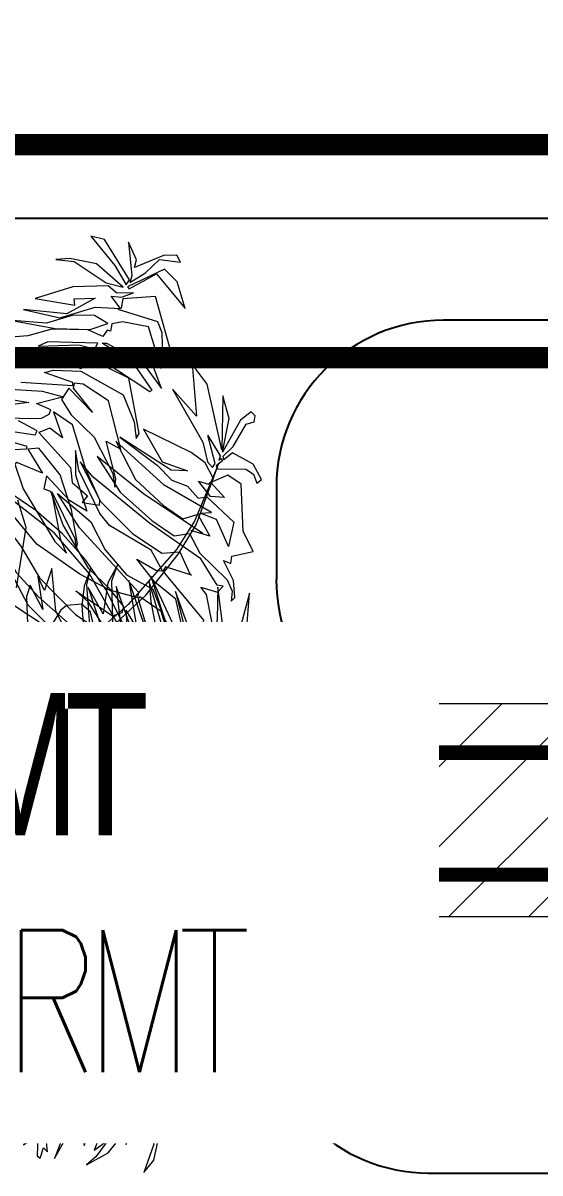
# Model space of a CAD drawing. Header units: millimetres. Extents: x 148480 to 578986, y 39883 to 155062.
# Drawn here: x 243588 to 244314, y 100993 to 102611 of the extents above; entities that cross this region are included whole.
import ezdxf

# ---------------------------------------------------------------- set-up
doc = ezdxf.new("R2010")
doc.units = ezdxf.units.MM
doc.linetypes.add('CENTER', pattern=[2, 1.25, -0.25, 0.25, -0.25])
doc.linetypes.add('HIDDEN', pattern=[0.375, 0.25, -0.125])
doc.layers.add('CB-AC CABLE TRAY', color=213, linetype='Continuous', lineweight=15)
for name, color, linetype in [('CEN', 252, 'CENTER'), ('CET color Black or White', 7, 'Continuous'), ('Flooring', 44, 'Continuous'), ('I - MODULAR', 44, 'Continuous'), ('Layer2', 4, 'Continuous'), ('Layer4', 6, 'Continuous'), ('M HVAC DRAIN PIPE', 30, 'Continuous'), ('M-HVAC VRV PIPE', 4, 'Continuous'), ('M-HVAC-SUPPLY AIR DUCT', 4, 'Continuous'), ('M-HVAC-TEXT', 7, 'Continuous')]:
    doc.layers.add(name, color=color, linetype=linetype)
doc.styles.add('ROMAND', font='romand__.ttf')
doc.styles.add('romans', font='stylu.ttf', dxfattribs={"height": 125})
doc.dimstyles.new('Vayucon', dxfattribs={"dimtxt": 200, "dimasz": 150, "dimexe": 0, "dimexo": 0, "dimgap": 9e-05, "dimtad": 1, "dimdec": 0, "dimrnd": 5, "dimzin": 0, "dimdsep": 46, "dimtxsty": 'ROMAND', "dimcen": 90, "dimclrd": 42, "dimclre": 8, "dimclrt": 7, "dimadec": 0, "dimazin": 0, "dimtfac": 1, "dimtdec": 0, "dimtofl": 0, "dimtmove": 1, "dimatfit": 0, "dimfxl": 1, "dimtolj": 1, "dimtzin": 0, "dimarcsym": 0})

# ---------------------------------------------------------------- blocks, each defined once
blk = doc.blocks.new('GFC1')
at = {"layer": 'CEN', "color": 8, "linetype": 'HIDDEN', "lineweight": 0, "ltscale": 1500}
for p, q in [((315672.7, 103425.7), (321400.9, 103425.7)), ((315672.7, 103125.7), (321400.9, 103125.7))]:
    blk.add_line(p, q, dxfattribs=at)
at = {"layer": 'CET color Black or White', "color": 8, "linetype": 'Continuous', "lineweight": 18}
for points in [[(316116.5, 102569.1), (316291.4, 102696.9), (316393.3, 102792.4), (316438.6, 102850), (316463.4, 102890.6), (316495.6, 102977.6), (316461.3, 102896), (316436, 102856.1), (316368.1, 102778.7), (316279.2, 102699.9), (316135.7, 102592.8)], [(316204.9, 102175.5), (316282.4, 102154.4), (316334.7, 102146), (316389.1, 102101.9), (316342.5, 102145.3), (316433, 102140.8), (316433, 102140.8), (316368.6, 102146.1), (316333, 102153.5), (316284.1, 102194.6), (315821.5, 102515.8)], [(316129.9, 102661.1), (316238.8, 102663.9), (316234.3, 102622.6), (316243.6, 102574.4), (316235.5, 102524.8), (316269, 102522.1), (316267.1, 102506), (316272.5, 102490.7), (316273.1, 102503.3), (316282.4, 102521.6), (316282.4, 102521.6), (316290.1, 102550.5), (316295.3, 102574), (316292.7, 102631), (316266.1, 102681.9), (316262.2, 102681.4), (316262.8, 102687.4), (316239.7, 102716.4), (316087.9, 102796.4)], [(316217.6, 103129.6), (316235.6, 103125), (316302, 103124.1), (316302.1, 103110.2), (316276.1, 103120.1), (316202.3, 103113.7)], [(316198.7, 103067.9), (316228.5, 103063), (316130.4, 103050.6)], [(316211.1, 102802.1), (316224.6, 102887), (316213.1, 102925.5)], [(316161.9, 102994.5), (316225.2, 102997.6), (316226.1, 103000.9), (316195.3, 103009.7)], [(316162, 103028.4), (316237.4, 103017.4), (316240, 103023.1), (316213.7, 103037.2)], [(316185, 103041.4), (316245.5, 103040.3), (316257.1, 103046.3), (316259.3, 103052.3), (316239.1, 103061.4), (316275.6, 103070.6), (316247.6, 103078.2), (316194.1, 103081.8)], [(316217, 103091.6), (316290.4, 103086.7), (316290.5, 103091.2), (316250.4, 103104.9), (316262.9, 103108.3), (316301.6, 103106.9), (316361, 103073.6), (316376.6, 103035.8), (316379.4, 103012.4), (316383.4, 103019.1), (316369.1, 103097), (316314.7, 103123.9), (316329.6, 103123.7), (316398.5, 103078.1), (316401.6, 103080.2), (316375.4, 103118.2), (316331.5, 103146.4), (316337.4, 103146.3), (316388.1, 103118.9), (316414.9, 103082.5), (316414.9, 103082.5), (316399.4, 103124.4), (316414.3, 103111.1), (316396.4, 103169.5), (316359.9, 103176.5), (316345.2, 103173.6), (316343.2, 103163), (316338.4, 103164.8), (316332.3, 103155.7), (316311.4, 103165.1), (316260.9, 103166), (316226.9, 103156.6), (316185.3, 103153.3)], [(316219.1, 102270.7), (316258.3, 102301.3), (316293.4, 102336.5), (316323.8, 102375.8), (316349.1, 102418.6), (316368.7, 102464.3), (316382.5, 102512), (316382.5, 102512), (316390.3, 102561.2), (316391.7, 102610.9), (316387, 102660.3), (316376.1, 102708.8), (316359.2, 102755.5), (316336.5, 102799.9), (316308.5, 102840.9), (316275.6, 102878.2), (316238.3, 102911), (316197.1, 102938.9)], [(316220, 102280.1), (316277.7, 102329.8), (316324.5, 102389.9), (316358.8, 102458), (316379, 102531.3), (316379, 102531.3), (316384.7, 102607.4), (316375.3, 102683.1), (316351.4, 102755.4), (316313.8, 102821.7), (316264.1, 102879.4), (316204, 102926.3)], [(316143.8, 102608.5), (316363.5, 102619.6), (316363.5, 102619.6), (316188.7, 102620.6)], [(316180.1, 102403.2), (316234.9, 102438.5), (316253.7, 102440.3), (316226.9, 102448.1), (316206.6, 102444.2)], [(316183.6, 101999), (316231.5, 102081.8), (316268.9, 102111.1), (316234.4, 102057.3), (316231.1, 102044), (316251.9, 102070.8), (316241.6, 102034.9), (316221, 102018.8), (316240.9, 102029.8), (316240, 102003.2), (316244.5, 102000.2), (316249, 102014.7), (316254.5, 102009), (316252.9, 102027.6), (316257.1, 102038.7), (316286.1, 102054.6), (316281.5, 102043.3), (316281.5, 102043.3), (316264.5, 101999.3), (316290.8, 102046.5), (316300.4, 102050.7), (316306.1, 102017.8), (316322.2, 102060.2), (316333.3, 102065), (316349.8, 102086.1), (316320.1, 102011.4), (316338.3, 102024.4), (316355.7, 102060.3), (316350.4, 102039.3), (316322.5, 102001.7), (316309.6, 101990.7), (316340.1, 102007.6), (316368.3, 102043.1), (316364.9, 102019.2), (316393.6, 102056.5), (316394.9, 102038.5), (316397.4, 102043.2), (316404.1, 102019.6), (316390.1, 101979.8), (316404.1, 101997), (316412.9, 102038.1), (316433.6, 102061.7), (316436.8, 102059.3), (316436.8, 102059.3), (316458.6, 102041.6), (316457.5, 102050.6), (316446.6, 102064.7), (316456.2, 102070.9), (316482.1, 102109.1), (316494.7, 102109), (316500, 102082.5), (316479.2, 102032.5), (316496.5, 102061.2), (316513.6, 102110.8), (316522.9, 102113.7), (316542.9, 102095.2), (316537.9, 102086.7), (316546.6, 102046.9), (316560.1, 102071.6), (316551.6, 102099.9), (316533.5, 102122.4), (316505.1, 102133.5), (316571.3, 102171.3), (316602.2, 102197.4), (316606.3, 102204.2), (316606.3, 102204.2), (316545.2, 102188.6), (316562.6, 102214.7), (316570.8, 102244.2), (316553, 102212.1), (316502, 102157.8), (316493.7, 102137.3), (316497.9, 102136.4), (316519.5, 102154.6), (316503, 102132.1), (316517.1, 102119.1), (316505.1, 102120.5), (316496, 102134), (316491.6, 102132.7), (316493, 102121.6), (316480.3, 102122.7), (316478.6, 102136), (316473.5, 102135), (316470.4, 102123.6), (316465.3, 102124), (316462, 102137.6), (316448.7, 102123.6), (316442.6, 102123.1), (316444, 102138.6), (316440.8, 102139.8), (316425.5, 102121), (316424.8, 102138), (316441.1, 102146.1), (316443.1, 102139.5), (316453.9, 102134.9), (316455.8, 102145.7), (316466.1, 102145.4), (316462.9, 102136.6), (316466.7, 102136.6), (316468.9, 102145.3), (316474.8, 102145.2), (316476.4, 102136.7), (316500.9, 102162.1), (316512.5, 102207.5), (316507.9, 102261.3), (316491.9, 102187.7), (316482.9, 102167.2), (316474.3, 102166.5), (316491.8, 102212.8), (316491.2, 102261.7), (316486.3, 102289.6), (316485.1, 102232.3), (316469, 102198.6), (316471.7, 102166.4), (316459.1, 102164.6), (316477.4, 102284.7), (316434.9, 102160.2), (316445.7, 102214.4), (316453.3, 102223.4), (316446.2, 102221), (316451.5, 102296.4), (316433, 102215.3), (316423.4, 102210.9), (316428.9, 102259.5), (316430.1, 102259.7), (316445.4, 102274.7), (316429.2, 102262), (316432.6, 102291.3), (316465.4, 102364.5), (316434.7, 102309.4), (316419.1, 102257.8), (316401.8, 102253), (316423.2, 102300.8), (316439.3, 102319.7), (316411.9, 102292.2), (316394.9, 102300.8), (316405.9, 102307.7), (316391.2, 102307.3), (316388.9, 102313.3), (316388.9, 102313.3), (316384.1, 102326.2), (316383.2, 102306), (316354.7, 102314.4), (316329, 102312.3), (316343.4, 102335.3), (316367.5, 102339.7), (316356.2, 102344.4), (316350.6, 102344.7), (316362.4, 102362.6), (316336.5, 102345.4), (316342.9, 102355.4), (316332.1, 102345.6), (316319.8, 102346.3), (316319.6, 102348.4), (316306, 102342.6), (316312.7, 102359.7), (316294.3, 102345.3), (316288.3, 102335), (316265.4, 102325.2), (316243.3, 102288.7), (316246, 102327.6), (316281.5, 102351.1), (316327.3, 102371.3), (316318, 102376.7), (316287, 102383.7), (316304.7, 102393.2), (316315.1, 102392.1), (316318, 102395.8), (316289.6, 102408.3), (316226.8, 102404.3), (316195.5, 102381.8)], [(316191.4, 102284.5), (316239.5, 102321.2), (316251.3, 102311.6), (316238.4, 102326.1), (316227.9, 102330.3), (316235.9, 102337.5), (316221.4, 102354.8), (316176.3, 102354.5)], [(316202.7, 102346.6), (316225.6, 102339.8), (316210.8, 102330.1)], [(316214.7, 102287.3), (316248.8, 102283.2), (316231.4, 102267.2), (316223.2, 102267.5), (316192.2, 102247.4)], [(316204.8, 102190.3), (316234.5, 102223.8), (316247.1, 102225.6), (316218.7, 102202.9)], [(316212.2, 102178.4), (316268, 102232.8), (316292, 102240.3), (316292, 102240.3), (316281.4, 102239.6), (316289.8, 102244), (316279.7, 102254.7), (316279.7, 102254.7), (316274.4, 102260.3), (316247.6, 102266.8), (316257.7, 102280.6), (316278.6, 102278), (316263.1, 102287.8), (316268.1, 102294.7), (316259.4, 102289.6), (316218.2, 102292.1)]]:
    blk.add_lwpolyline(points, dxfattribs=at)
for points in [[(316370.1, 103235.2), (316335, 103292), (316315.7, 103296.7), (316349.5, 103255.5), (316365.4, 103228.2), (316370.1, 103235.2)], [(316441.6, 103260.3), (316436.3, 103270), (316417.9, 103269.8), (316376.9, 103252.9), (316379.6, 103263.4), (316368.7, 103288.5), (316373.1, 103240.9), (316370.6, 103231.8), (316392.4, 103245.4), (316412, 103264.2), (316441.6, 103260.3)], [(316361, 103225), (316323.3, 103257.9), (316286, 103265.5), (316266.6, 103264), (316292.3, 103261.3), (316337.1, 103231.3), (316361, 103225)], [(316448.1, 103194.9), (316436.8, 103232.6), (316419.2, 103250.2), (316367.1, 103225.3), (316369.6, 103222.9), (316407.8, 103243.9), (316448.1, 103194.9)], [(316375.7, 103216.9), (316351.9, 103216.8), (316339.8, 103227.1), (316290.2, 103225.5), (316237.2, 103209), (316293, 103199.7), (316292.1, 103208.6), (316321.6, 103209.5), (316281.8, 103187.5), (316221.1, 103193.6), (316272.1, 103182.1), (316321.8, 103197), (316357.4, 103195.2), (316344.3, 103212.6), (316358.6, 103211), (316375.7, 103216.9)], [(316432.7, 103118.2), (316406.4, 103211.7), (316360.7, 103208.6), (316358.3, 103195.4), (316353.5, 103194.1), (316409.1, 103176.9), (316415.4, 103161.2), (316416.3, 103127.3), (316432.7, 103118.2)], [(316339.6, 103174.1), (316320.5, 103185.2), (316290.8, 103185.5), (316253.1, 103174.2), (316204.9, 103178.1), (316265.6, 103166.7), (316314.4, 103165.5), (316339.6, 103174.1)], [(316325.6, 103146.5), (316255.3, 103148.2), (316241.5, 103142), (316298.6, 103144), (316321.3, 103138.1), (316325.6, 103146.5)], [(316555.3, 102954.5), (316543.8, 102976.2), (316514.8, 102992), (316502.6, 102982.2), (316501.6, 102987.2), (316515.4, 103001.1), (316534.1, 103032.3), (316545.2, 103035.7), (316546.5, 103044.3), (316540.8, 103049.7), (316525.7, 103037.9), (316500.4, 102992.9), (316510, 103040.2), (316501.3, 103072.4), (316499.7, 102996.3), (316479, 103088.6), (316458, 103116.6), (316464.1, 103043.8), (316430.3, 103081.8), (316473, 103007.2), (316479.7, 102979.2), (316486.4, 102971.6), (316490.4, 102977), (316479.9, 103016.3), (316497.2, 102987.8), (316495.4, 102981.1), (316498.3, 102984), (316500.8, 102980.8), (316491.9, 102973.8), (316493.7, 102969.7), (316533.4, 102969.3), (316544.4, 102961.9), (316548.9, 102949.2), (316555.3, 102954.5)], [(316349.2, 102943.9), (316350.5, 102955.3), (316337, 103008.4), (316357.7, 102997.2), (316340.3, 103065.1), (316305, 103088.6), (316292.2, 103090.2), (316290.9, 103083.1), (316317.9, 103048.8), (316284.5, 103083), (316274.3, 103067), (316288.1, 103045.4), (316320.2, 103014.1), (316346.5, 102963.1), (316349.2, 102943.9)], [(316327.6, 102918.3), (316328.1, 102925.4), (316308.6, 102969.2), (316289.8, 103031.6), (316262.9, 103049.7), (316275.8, 103013), (316258.1, 103026.6), (316242.6, 103020.6), (316286.8, 102971.6), (316289.2, 102950.1), (316310.9, 102931.8), (316303.3, 102922), (316327.6, 102918.3)], [(316543.9, 102853.3), (316529.8, 102882), (316526.7, 102948), (316508, 102960.5), (316484.4, 102950.3), (316503.2, 102929.1), (316483.8, 102930.4), (316466.8, 102952.4), (316480.7, 102948.1), (316488, 102955.3), (316476.2, 102978.1), (316456.4, 102992.5), (316389.7, 103025.4), (316415.9, 102979.3), (316451.5, 102966.9), (316428.5, 102967.8), (316356.2, 103013.9), (316408.6, 102974.7), (316429.5, 102953.8), (316451.3, 102945), (316466.6, 102928.5), (316478.5, 102930.2), (316516.5, 102894.7), (316509, 102860.5), (316492.4, 102898.2), (316469, 102907.4), (316485.1, 102908), (316418.6, 102946.6), (316350.8, 103008.6), (316378.3, 102954.7), (316417.6, 102917.8), (316444.7, 102899.3), (316469.8, 102906.8), (316466.7, 102903.6), (316482.7, 102874.8), (316456, 102882.6), (316472.9, 102878.8), (316389.8, 102934.4), (316324.7, 102987), (316356.7, 102936.9), (316401.5, 102896.7), (316432.6, 102875.5), (316454, 102878.6), (316468.8, 102851.1), (316507.4, 102813.4), (316514.3, 102797.3), (316512.7, 102783.3), (316518, 102788.8), (316516.1, 102812.6), (316501.9, 102840.5), (316512.4, 102836.3), (316513.6, 102846.5), (316543.9, 102853.3)], [(316295.1, 102856.8), (316296.9, 102864), (316288.3, 102911.9), (316272.5, 102961), (316242.3, 102998.8), (316227.1, 102997.3), (316247.7, 102963.6), (316211.7, 102978.5), (316208.9, 102975.9), (316220.6, 102941.4), (316265.2, 102867.3), (316281.3, 102850.8), (316273.3, 102869.6), (316260.9, 102937.3), (316293.3, 102871.5), (316295.1, 102856.8)], [(316441.4, 102631.1), (316445.7, 102668.7), (316431.5, 102714), (316453.4, 102705.2), (316434.8, 102786.1), (316405.5, 102810.1), (316380, 102842.7), (316406.9, 102826.9), (316416.3, 102826.2), (316400.5, 102855.2), (316342, 102889.9), (316328.3, 102906.9), (316298.5, 102967.6), (316294, 102995.3), (316294.2, 102961.2), (316310.1, 102909.8), (316285.5, 102925.2), (316253.2, 102959.9), (316249.6, 102941.6), (316259.1, 102938.2), (316276.7, 102889.7), (316311.8, 102830), (316344.4, 102798.2), (316381.5, 102788.6), (316382.8, 102795.6), (316299.6, 102886.5), (316268.7, 102934.8), (316315.7, 102895.2), (316335.9, 102855.4), (316365.7, 102820.5), (316402.9, 102800.3), (316420, 102756.2), (316435.6, 102731.5), (316426.3, 102730.7), (316414.4, 102769), (316384.6, 102789.5), (316381.9, 102786.8), (316394, 102747.1), (316404.4, 102728.7), (316396.5, 102728), (316407.2, 102723.7), (316428.7, 102685.7), (316441.4, 102631.1)], [(316501.4, 102804.3), (316493, 102806.1), (316470.3, 102842.8), (316398.2, 102893.1), (316319, 102958), (316300.7, 102979.5), (316329, 102923.5), (316374.1, 102878.4), (316415.5, 102850.8), (316440.7, 102853), (316454.7, 102822), (316456.9, 102820), (316420.4, 102831.5), (316416.9, 102825.5), (316474, 102756.9), (316466.9, 102718.1), (316476, 102721.3), (316485.5, 102754.8), (316478.3, 102792.8), (316470.2, 102803.1), (316493.8, 102796.3), (316501.4, 102804.3)], [(316362.1, 102775.7), (316344.8, 102797.4), (316300.3, 102821.2), (316239.6, 102863.6), (316201.2, 102910), (316195.1, 102933.6), (316196.5, 102903.3), (316201.8, 102891.2), (316182, 102906.1), (316217.1, 102860.7), (316243.6, 102816.2), (316294.3, 102764), (316331.7, 102740), (316335.9, 102745.1), (316312, 102782.5), (316294.4, 102797.9), (316346.2, 102762.8), (316359.6, 102767.6), (316362.1, 102775.7)], [(316293, 102708.6), (316265.3, 102739), (316190.6, 102788.6), (316132.8, 102841.4), (316120.3, 102860.3), (316132.5, 102832.2), (316150.3, 102805.8), (316186.8, 102767.3), (316169.6, 102771.2), (316122.1, 102796.2), (316098.2, 102818.1), (316113.9, 102862.2), (316138.1, 102890.2), (316108.3, 102875.8), (316093.8, 102840.3), (316092.8, 102823.1), (316089.6, 102825.9), (316087.4, 102808.1), (316101, 102790.7), (316171.2, 102759.1), (316189.1, 102763), (316248.6, 102715.7), (316288.7, 102703.1), (316293, 102708.6)], [(316381.8, 102549), (316363.8, 102638.8), (316342.6, 102692), (316314.8, 102725.3), (316241.8, 102789.7), (316211.6, 102822.6), (316177.1, 102884.5), (316180.2, 102866.3), (316226.9, 102778.3), (316267.7, 102737.7), (316314, 102721), (316349.8, 102620.5), (316375, 102534), (316381.8, 102549)], [(316348.6, 102621.3), (316338, 102661.6), (316317.2, 102711.6), (316310.1, 102806.6), (316315.5, 102830.1), (316306.2, 102804.3), (316302.7, 102777.2), (316307.5, 102714.3), (316320.5, 102662.6), (316266.6, 102769.2), (316260.7, 102829.5), (316250.5, 102798.4), (316240.9, 102818.1), (316248.3, 102771.9), (316230.5, 102806), (316225.1, 102790.1), (316227.8, 102712.5), (316244.7, 102658.6), (316274.1, 102619.1), (316279.8, 102621.7), (316241.8, 102710.5), (316250.4, 102754.5), (316257.3, 102720), (316285.3, 102630.7), (316293.7, 102618), (316304.3, 102624.6), (316289.5, 102682), (316307.5, 102639.9), (316323.2, 102620.2), (316328.5, 102622.2), (316321.7, 102658.5), (316345.1, 102619.4), (316348.6, 102621.3)], [(316382.9, 102619.4), (316378.6, 102663.2), (316346.9, 102740.4), (316345.2, 102811.8), (316353.1, 102833.9), (316339.5, 102809.2), (316332.8, 102765.6), (316311.9, 102802.8), (316331.9, 102741.1), (316340.9, 102666.8), (316367.3, 102620.4), (316360.4, 102669.4), (316365.2, 102651.7), (316382.9, 102619.4)], [(316427.2, 102626.9), (316423, 102658.2), (316369.1, 102812.3), (316383.6, 102724.8), (316408.3, 102649.2), (316427.2, 102626.9)], [(316444.6, 102625.4), (316440.4, 102664.1), (316397.4, 102811.2), (316399.7, 102782.3), (316424.6, 102655), (316444.6, 102625.4)], [(316499.2, 102566.9), (316496.3, 102603.8), (316475.1, 102631), (316473.6, 102625.5), (316461.5, 102628.5), (316461, 102668.8), (316448.9, 102712.8), (316400.1, 102818.8), (316431, 102721.6), (316444.2, 102693.4), (316450.7, 102655.1), (316460.5, 102627.9), (316456.9, 102625.7), (316463.1, 102588.6), (316476.3, 102548.2), (316462.3, 102512.6), (316456, 102515.3), (316464, 102549.1), (316460.1, 102592.9), (316446.1, 102627.1), (316440.8, 102623.5), (316443.2, 102583.8), (316440.6, 102595.4), (316427.7, 102624.2), (316424.6, 102592.3), (316430.5, 102563.5), (316419.7, 102583.9), (316410.1, 102622.3), (316405.2, 102583.8), (316420.9, 102497.2), (316429, 102477.2), (316426.4, 102492.4), (316433.6, 102518.4), (316430.7, 102463), (316445.7, 102516.1), (316449.2, 102487.3), (316454.3, 102508.3), (316472, 102492.2), (316479.8, 102504.9), (316499.2, 102566.9)], [(316254.1, 102620.3), (316243.1, 102662.5), (316217.8, 102698.7), (316207.9, 102748.4), (316181, 102800.2), (316178.4, 102773.4), (316194.6, 102714), (316227.4, 102638.6), (316249, 102618.6), (316254.1, 102620.3)], [(316411.6, 102623.9), (316404, 102655.9), (316351.2, 102804.2), (316358.4, 102741.6), (316387.9, 102648.8), (316411.6, 102623.9)], [(316479.2, 102673.9), (316434.4, 102796.8), (316467.5, 102664.2), (316471.9, 102636.7), (316479.2, 102673.9)], [(316501.7, 102678.5), (316500.2, 102755.8), (316494.2, 102802.9), (316493.3, 102758.5), (316482.5, 102668.8), (316489.8, 102638.1), (316501.7, 102678.5)], [(316559.6, 102605.4), (316515, 102641.8), (316524.8, 102644.9), (316557.8, 102671.2), (316536.8, 102675.8), (316540.1, 102666.2), (316508, 102647.5), (316503.3, 102651.3), (316534.4, 102740.1), (316538.5, 102794.6), (316496.2, 102637.8), (316554.4, 102589.4), (316563.6, 102561.7), (316559.6, 102605.4)], [(316320.5, 102743), (316315.3, 102768.6), (316302.6, 102779.1), (316281.2, 102777.3), (316273.3, 102770.9), (316253.6, 102739.2), (316256.9, 102719.2), (316271.2, 102708.8), (316291.5, 102710.5), (316299.4, 102715.2), (316320.5, 102743)], [(316224.9, 102568.7), (316224.1, 102612), (316215.8, 102657.6), (316191.8, 102688.7), (316172.5, 102726.9), (316132.5, 102771.1), (316168.1, 102688.9), (316222.4, 102615.2), (316219.3, 102617.9), (316214, 102603.5), (316201.7, 102614.8), (316186.5, 102645.8), (316157.8, 102659.2), (316102.3, 102674.7), (316124.2, 102657.8), (316198.7, 102616.5), (316178.7, 102590.1), (316170.4, 102554.6), (316119, 102518.1), (316165.4, 102500.9), (316161.8, 102479.2), (316164.8, 102486), (316202, 102523.1), (316224.9, 102568.7)], [(316270.6, 102533.7), (316275.2, 102566.5), (316260.5, 102681.2), (316215.7, 102695.4), (316174, 102721.3), (316117.1, 102766.4), (316155.4, 102722.3), (316192.3, 102700.2), (316158.2, 102710.2), (316130.6, 102731.1), (316158, 102682.4), (316145.4, 102688.8), (316116.1, 102724.1), (316127, 102674.3), (316214.3, 102686.5), (316244.4, 102666.8), (316247.3, 102667), (316261, 102620.1), (316270.6, 102533.7)], [(316415.7, 102601.3), (316419.3, 102622.6), (316402.4, 102663.7), (316390.4, 102728.7), (316365, 102770.9), (316366.8, 102716.1), (316335.9, 102743.6), (316354.3, 102693.3), (316383, 102653.7), (316375.9, 102641.2), (316398.4, 102624.1), (316415.7, 102601.3)], [(316254.4, 102687.9), (316250.2, 102698.4), (316239.1, 102710.7), (316222.3, 102715.4), (316209.3, 102702.7), (316206.3, 102694.7), (316210.2, 102682.6), (316224.6, 102668.7), (316238.5, 102665.7), (316251.9, 102679.2), (316254.4, 102687.9)], [(316347.3, 102682.9), (316351.1, 102703.9), (316340.2, 102714.5), (316324.8, 102716.7), (316313.1, 102713.3), (316308.3, 102707), (316308.4, 102688), (316318, 102680.8), (316333, 102679.3), (316347.3, 102682.9)], [(316363.3, 102544.2), (316353.3, 102546.1), (316321, 102656), (316295.8, 102705.6), (316289.3, 102702.9), (316297.7, 102647.1), (316340.9, 102549.5), (316359.7, 102533.5), (316363.3, 102544.2)], [(316319, 102629.2), (316319.4, 102645.3), (316306.6, 102661.5), (316273.9, 102664.4), (316265, 102661.9), (316252.2, 102645.8), (316252.2, 102629.7), (316264.9, 102613.5), (316271.9, 102610), (316299.3, 102609.9), (316306.4, 102613.2), (316319, 102629.2)], [(316376.9, 102627.3), (316376.3, 102638.6), (316369.9, 102653.7), (316355.1, 102663.4), (316339.1, 102655.9), (316333.6, 102649.2), (316333.4, 102636.8), (316342.6, 102618.6), (316354.9, 102611.4), (316371.7, 102619.7), (316376.9, 102627.3)], [(316522.1, 102498.4), (316527.8, 102531.1), (316525.5, 102593.5), (316492, 102637), (316489.9, 102633.7), (316523.3, 102561.3), (316522.1, 102498.4)], [(316241.1, 102449.2), (316239.9, 102468.9), (316260.2, 102612.4), (316255.1, 102616.8), (316255.1, 102605.2), (316234.5, 102576.3), (316234.1, 102476.7), (316241.1, 102449.2)], [(316268.4, 102477.6), (316279.7, 102533.9), (316284.2, 102583.1), (316273.5, 102616.9), (316266.6, 102578.4), (316255.6, 102444.7), (316268.4, 102477.6)], [(316317.3, 102478.7), (316329.8, 102615.7), (316329.8, 102615.7), (316310.7, 102582.1), (316297.9, 102619.6), (316295.7, 102574.2), (316300.4, 102486.8), (316307.7, 102447.8), (316317.3, 102478.7)], [(316347.5, 102480), (316359.4, 102540.7), (316355.3, 102603.8), (316345.6, 102616.6), (316341.2, 102583.4), (316344.1, 102540.9), (316335.5, 102454.1), (316347.5, 102480)], [(316379.8, 102535.1), (316378.1, 102600.3), (316368, 102619.9), (316362.2, 102579.9), (316359.4, 102481.2), (316363.3, 102467.7), (316379.8, 102535.1)], [(316400.7, 102491.5), (316411.5, 102536), (316401.3, 102600.5), (316381.8, 102618.4), (316396.9, 102522.8), (316385.8, 102464.8), (316400.7, 102491.5)], [(316271.5, 102581.5), (316270.1, 102596.5), (316258.4, 102606.9), (316245.1, 102606.4), (316235.3, 102592.5), (316238.6, 102582.4), (316248.5, 102573.4), (316259.1, 102571.5), (316271.5, 102581.5)], [(316259.9, 102532.4), (316259.1, 102555.5), (316243.8, 102567.6), (316227.8, 102565.2), (316206.2, 102538.5), (316205.1, 102516.2), (316222.6, 102504.2), (316244.1, 102511.7), (316259.9, 102532.4)], [(316354, 102515.6), (316345.7, 102529), (316328.5, 102532.3), (316316.4, 102528.6), (316311.7, 102522.2), (316311.8, 102503.3), (316321.3, 102496.1), (316336.4, 102494.5), (316348.1, 102497.5), (316354, 102515.6)], [(316303.9, 102476.1), (316301.2, 102490.6), (316286, 102501.8), (316248.3, 102496.3), (316237.4, 102477.4), (316240.4, 102463.5), (316263.8, 102450.2), (316292.5, 102456.9), (316303.9, 102476.1)], [(316323.8, 102155.3), (316278.6, 102191.3), (316136.6, 102288.8), (315857, 102457.8), (315982.2, 102334.4), (316050.1, 102277), (316106, 102237.5), (316177, 102198.6), (316247.9, 102171.5), (316323.8, 102155.3)], [(316277.3, 102429.1), (316273.8, 102439.2), (316262.9, 102447.4), (316249.3, 102449.3), (316238.7, 102436.6), (316242.4, 102423.7), (316252.8, 102415.4), (316263.2, 102413.1), (316269.3, 102416.3), (316277.3, 102429.1)], [(316282.6, 102393.8), (316264.1, 102392.7), (316252.7, 102396.3), (316208.2, 102379.9), (316191, 102330.3), (316194.9, 102315.3), (316230, 102362.6), (316238.1, 102366.5), (316244.3, 102378), (316242.3, 102368.5), (316282.6, 102393.8)], [(316256.9, 102342.5), (316257.7, 102358.7), (316243.5, 102374.9), (316196.7, 102375.4), (316182.6, 102360.7), (316182.7, 102343.2), (316204.6, 102323.5), (316235.1, 102323.4), (316243.4, 102327.2), (316256.9, 102342.5)], [(316313.7, 102329.8), (316300, 102327.3), (316289.8, 102300.5), (316300.1, 102304.4), (316313.7, 102329.8)], [(316372, 102289.6), (316346.2, 102289.2), (316329.7, 102267.5), (316332.5, 102246), (316362.8, 102269.7), (316372, 102289.6)], [(316385.9, 102247.3), (316387.3, 102274.9), (316369.8, 102260.3), (316359.8, 102233.5), (316385.9, 102247.3)], [(316289.6, 102171), (316289.2, 102188.9), (316284, 102190.9), (316286.9, 102232.6), (316294.4, 102242.3), (316297.4, 102257.7), (316266.5, 102208.2), (316280.6, 102196), (316270.1, 102186.2), (316271, 102178), (316288.6, 102185.6), (316271.6, 102173), (316272.9, 102161.5), (316269, 102160.5), (316267.2, 102170.6), (316256, 102141.3), (316278.1, 102166.9), (316289.6, 102171)], [(316402.4, 102192.8), (316412.2, 102231.1), (316400.1, 102211.9), (316395.3, 102186.6), (316402.4, 102192.8)], [(316299.9, 102217.1), (316280.9, 102220), (316235.8, 102197.6), (316222, 102165.8), (316264.8, 102202.3), (316299.9, 102217.1)], [(316309.9, 102222.1), (316276.7, 102201.1), (316237.8, 102166.3), (316230.4, 102154.9), (316273.2, 102182.7), (316309.9, 102222.1)], [(316370.7, 102222.5), (316354.2, 102208), (316347.2, 102156.4), (316351.9, 102175.6), (316360.4, 102186.7), (316370.7, 102222.5)], [(316239.4, 102188.6), (316233.1, 102205.3), (316225.5, 102202.1), (316222.4, 102179.6), (316217.2, 102178.2), (316219.7, 102172.3), (316216.3, 102164.8), (316239.4, 102188.6)], [(316306.1, 102190.2), (316272, 102177.3), (316242.1, 102155.3), (316239.4, 102143.9), (316273.6, 102159.3), (316306.1, 102190.2)], [(316384, 102176.7), (316384.7, 102187.4), (316362.8, 102148.4), (316358.3, 102146.6), (316358.6, 102156.2), (316352.3, 102150.1), (316356.7, 102150.4), (316342.7, 102125.7), (316358.7, 102146.6), (316364.1, 102148), (316373.1, 102167.2), (316384, 102176.7)], [(316329, 102168.9), (316324.7, 102155.3), (316318.4, 102153.1), (316315.7, 102161.4), (316301.3, 102145.6), (316319.5, 102148.7), (316322.7, 102152.2), (316262, 102050.8), (316280, 102064.8), (316338.9, 102149.2), (316329, 102168.9)], [(316231, 102121.4), (316233.5, 102139.8), (316227.5, 102153.1), (316208.3, 102141), (316183.1, 102115), (316139.5, 102081.2), (316170.3, 102096.8), (316165.5, 102089.8), (316188.2, 102096.2), (316231, 102121.4)], [(316331.2, 102149.1), (316274, 102151.7), (316247.9, 102133), (316292.5, 102144.3), (316308, 102134.4), (316331.2, 102149.1)], [(316238, 102095.9), (316246.3, 102133.1), (316211.3, 102076.7), (316182.3, 102049.9), (316216.5, 102073.7), (316238, 102095.9)], [(316340.4, 102115.8), (316300.9, 102130.1), (316274.3, 102134.4), (316249.6, 102128.8), (316250.3, 102065.9), (316230.2, 102035.5), (316248.3, 102057.7), (316260.6, 102107.5), (316258.3, 102112.1), (316283.5, 102087.3), (316286.9, 102078.6), (316286, 102095), (316264.1, 102121.8), (316253.8, 102120.7), (316249.7, 102128.8), (316340.4, 102115.8)], [(316583.3, 102128.1), (316578, 102133.6), (316556.4, 102139.7), (316511.2, 102131.8), (316583.3, 102128.1)]]:
    blk.add_lwpolyline(points, close=True, dxfattribs=at)
at = {"layer": 'Flooring', "color": 8, "linetype": 'HIDDEN', "ltscale": 1500}
blk.add_arc((316591.9, 102905.1), 500, 180, 270, dxfattribs=at)
at = {"layer": 'I - MODULAR', "color": 8}
for p, q in [((317777.4, 103178.7), (316811.2, 103178.7)), ((316576.3, 102943.7), (316576.3, 102813.7)), ((318120.5, 102579.1), (316790.3, 102579.1)), ((316811.2, 102578.7), (318141.4, 102578.7)), ((316555.3, 102344.1), (316555.3, 102214.1)), ((316790.3, 101979.1), (318120.5, 101979.1))]:
    blk.add_line(p, q, dxfattribs=at)
for centre, radius, start, end in [((316811.2, 102943.7), 234.9, 90, 180), ((316811.2, 102813.7), 235, 180, 270), ((316790.3, 102344.1), 234.9, 90, 180), ((316790.3, 102214.1), 235, 180, 270)]:
    blk.add_arc(centre, radius, start, end, dxfattribs=at)
blk = doc.blocks.new('BEAM')
at = {"layer": 'CEN', "color": 11, "linetype": 'HIDDEN', "lineweight": 0, "ltscale": 1500, "const_width": 30}
for points in [[(375672.7, 103425.7), (381400.9, 103425.7)], [(375672.7, 103125.7), (381400.9, 103125.7)]]:
    blk.add_lwpolyline(points, dxfattribs=at)
blk = doc.blocks.new('BEE')
at = {"layer": 'M-HVAC VRV PIPE', "linetype": 'Continuous'}
blk.add_blockref('BEAM', (0, 0), dxfattribs=at)
blk = doc.blocks.new('*U145')
at = {"layer": 'CB-AC CABLE TRAY', "true_color": 0xa953a0}
h = blk.add_hatch(dxfattribs=at)
h.set_pattern_fill('ANSI31', color=215, scale=25)
h.set_pattern_definition([(45, (-900181.98, 1102908.81), (-56.1266008, 56.1266008), [])])
h.paths.add_polyline_path([(-88704.9, -150.4), (-88704.9, 149.6), (-84117.6, 149.6), (-84117.6, -150.4)])
at = {"layer": 'CB-AC CABLE TRAY', "color": 215, "true_color": 0xa953a0}
blk.add_lwpolyline([(-88704.9, -150.4), (-88704.9, 149.6), (-84117.6, 149.6), (-84117.6, -150.4)], close=True, dxfattribs=at)

msp = doc.modelspace()

# ---------------------------------------------------------------- block references
at = {"layer": 'Layer4', "linetype": 'Continuous', "rotation": 360}
msp.add_blockref('GFC1', (-72632.4, -986), dxfattribs=at)

# ---------------------------------------------------------------- next in the draw order: linework, layer by layer
at = {"layer": 'M HVAC DRAIN PIPE', "color": 30, "linetype": 'Continuous'}
msp.add_lwpolyline([(245640.1, 101584.1, 20, 20, 0), (239983.4, 101584.1, 20, 20, 0), (239983.7, 106814.4, 0, 0, 0)], format="xyseb", dxfattribs=at)
at = {"layer": 'M HVAC DRAIN PIPE', "color": 76, "linetype": 'Continuous', "const_width": 20}
msp.add_lwpolyline([(243753, 101592.2), (243753, 101584.1)], dxfattribs=at)
at = {"layer": 'M-HVAC VRV PIPE', "color": 90, "linetype": 'Continuous', "const_width": 20}
msp.add_lwpolyline([(242123.2, 101412.8), (246120.7, 101412.8)], dxfattribs=at)

# ---------------------------------------------------------------- next in the draw order: block references
at = {"layer": 'CB-AC CABLE TRAY', "color": 4, "linetype": 'HIDDEN', "rotation": 179.9997198436912}
msp.add_blockref('*U145', (158093.7, 101503.5), dxfattribs=at)
at = {"layer": 'Layer2', "linetype": 'Continuous', "rotation": 360}
msp.add_blockref('BEE', (-132632.4, -986), dxfattribs=at)

# ---------------------------------------------------------------- next in the draw order: leaders
at = {"layer": 'M-HVAC-SUPPLY AIR DUCT', "color": 7, "linetype": 'Continuous'}
msp.add_leader([(244780.2, 102335.5), (239177.2, 102335.5)], dimstyle='Vayucon', dxfattribs=at)

# ---------------------------------------------------------------- next in the draw order: texts
at = {"layer": 'M-HVAC-TEXT', "insert": (244072.3, 101068.1), "char_height": 200, "width": 1254.3, "attachment_point": 9, "style": 'romans', "bg_fill": 2}
msp.add_mtext('\\pxql,t4;{\\W0.75;\\T0.75;\\C3;S-5/8-4RMT\\PL-\\Fromans.shx|c1;3/8-4RMT}', dxfattribs=at)

doc.saveas('drawing.dxf')
